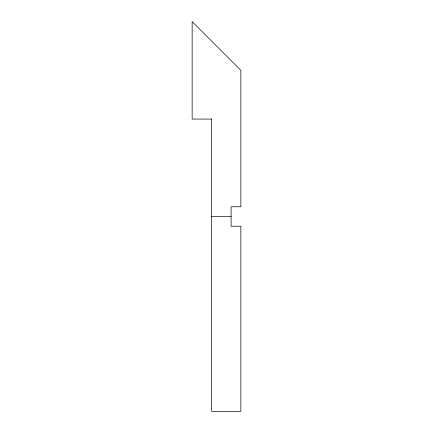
<?xml version="1.0" encoding="UTF-8"?>
<svg xmlns="http://www.w3.org/2000/svg" width="433" height="433" viewBox="0 0 433 433"><rect width="100%" height="100%" fill="white"/><g stroke="black" fill="none" stroke-linecap="round" stroke-linejoin="round"><path stroke-width="0.65" d="M211.629 216.5L231.114 216.5M211.629 119.075L192.144 119.075L192.144 21.65L240.856 70.362L240.856 206.757L231.114 206.757L231.114 226.243L240.856 226.243L240.856 411.35L211.629 411.35L211.629 119.075"/></g></svg>
